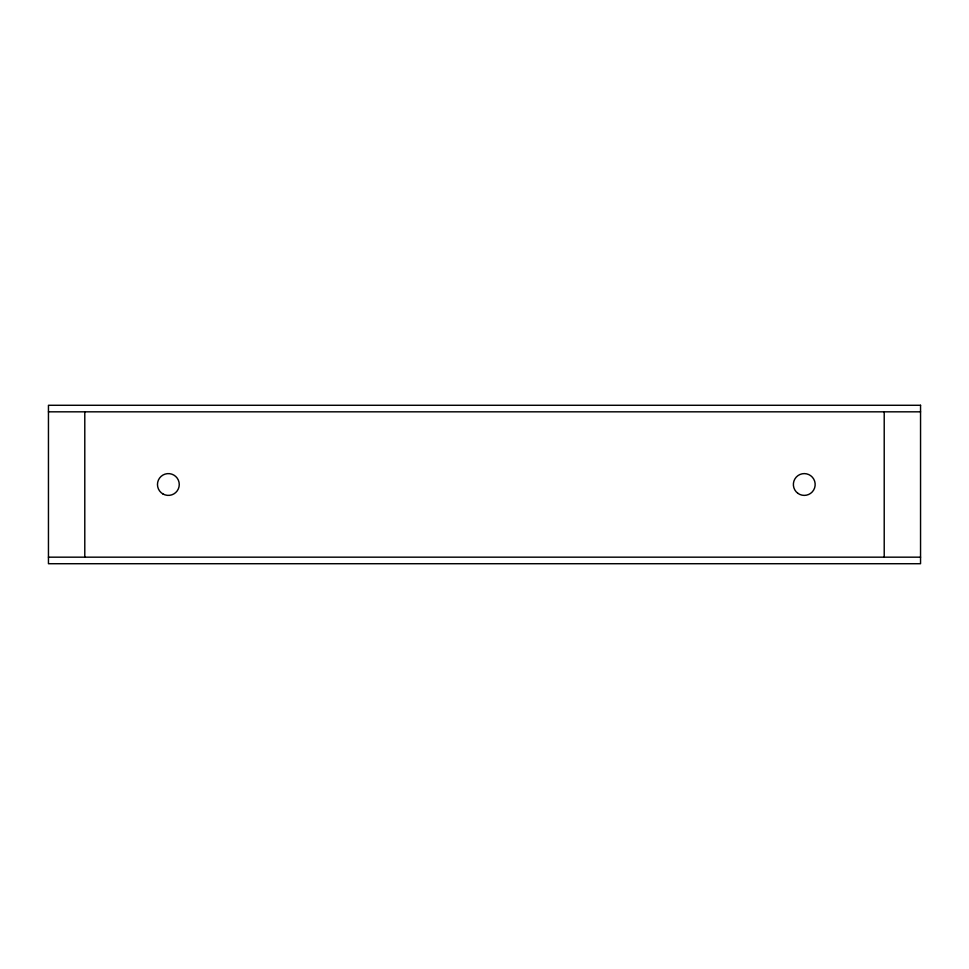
<?xml version="1.0" encoding="UTF-8"?>
<svg xmlns="http://www.w3.org/2000/svg" width="969" height="969" viewBox="0 0 969 969"><rect width="100%" height="100%" fill="white"/><g stroke="black" fill="none" stroke-linecap="round" stroke-linejoin="round"><path stroke-width="1.45" d="M48.45 411.825L920.55 411.825M48.45 557.175L920.55 557.175M884.212 411.825L884.212 557.175M84.787 411.825L84.787 557.175M920.55 405.284L48.45 405.284L48.45 563.716L920.55 563.716L920.55 405.284M162.913 493.936A10.901 10.901 0 0 0 179.265 484.5A10.901 10.901 0 0 0 162.913 475.064A10.901 10.901 0 0 0 162.913 493.936M797.802 493.269A10.901 10.901 0 0 0 815.099 485.723A10.901 10.901 0 0 0 799.909 474.507A10.901 10.901 0 0 0 797.802 493.269"/></g></svg>
